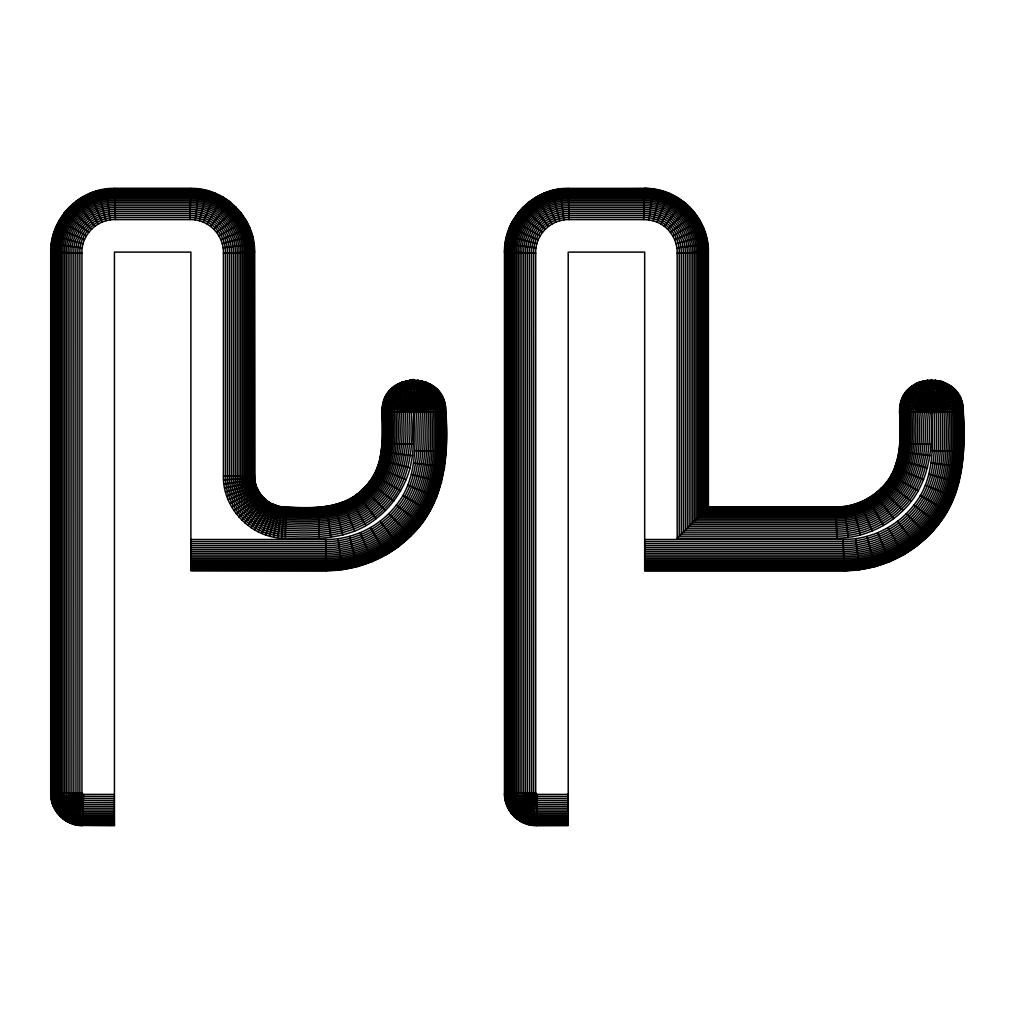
<?xml version="1.0" encoding="UTF-8"?>
<svg xmlns="http://www.w3.org/2000/svg" width="1014" height="1014" viewBox="0 0 1014 1014"><rect width="100%" height="100%" fill="white"/><g stroke="black" fill="none" stroke-linecap="round" stroke-linejoin="round"><path stroke-width="1.5" d="M114.43 794.393L83.579 794.393L82.159 794.165L81.931 792.745L81.931 253.12C81.107 235.007 97.331 218.783 115.444 219.607L189.872 219.607C207.984 218.783 224.208 235.007 223.397 253.12L223.397 476.288C222.839 509.294 252.334 538.776 285.34 538.231L285.847 507C269.154 507.456 253.855 492.589 254.349 475.769L254.349 252.106L252.194 235.679M83.579 794.393L82.565 825.624C65.53 825.979 50.345 810.794 50.7 793.759L50.7 252.106C49.978 218.035 80.359 187.653 114.43 188.376L190.898 188.376C224.956 187.653 255.338 218.035 254.615 252.106L254.882 479.85L223.917 483.932M189.872 219.607L190.898 188.376M644.676 539.499L843.141 539.499C870.405 539.651 897.251 526.735 913.855 505.061C935.073 479.102 932.867 443.802 932.069 412.432L931.435 410.847L930.801 412.432C933.641 446.895 929.546 485.376 903.043 510.46C885.577 527.749 861.469 538.003 836.867 538.231L677.175 538.231L708.406 507L708.406 252.106C709.116 218.035 678.734 187.653 644.676 188.376L568.208 188.376C534.15 187.653 503.768 218.035 504.478 252.106L504.478 793.759C504.123 810.794 519.307 825.979 536.343 825.624L537.369 794.393L568.208 794.393M537.369 794.393L535.937 794.165L535.709 792.745L535.709 253.12C534.898 235.007 551.109 218.783 569.234 219.607L643.649 219.607L644.676 188.376L652.991 188.984M281.765 538.104L283.806 506.937L281.765 506.734L277.697 537.712M283.793 507L285.847 507.063C312.363 508.306 343.619 509.611 363.456 488.38C384.534 468.722 383.355 437.744 382.075 411.418C381.302 369.92 446.566 369.92 445.792 411.418C449.202 455.058 444.588 503.996 410.898 535.836C388.717 557.852 357.929 570.603 326.66 570.73L190.898 570.73L190.898 252.106L114.43 252.106L114.43 825.624L78.408 825.282L82.489 794.33M190.898 539.499L325.633 539.499C352.897 539.651 379.743 526.735 396.347 505.061C417.565 479.102 415.36 443.802 414.574 412.432L413.649 410.923L413.294 444.297L412.546 455.679L410.125 467.872L379.895 459.773L382.139 443.283L382.139 411.418L383.216 403.179M504.554 252.106L505.099 243.791L536.051 247.872M536.343 825.624L568.208 825.561L568.208 252.106L644.676 252.106L644.676 570.73L844.168 570.73C880.684 570.705 916.441 553.074 938.685 524.111C964.339 492.525 965.252 450.064 963.3 411.418C964.061 369.92 898.81 369.92 899.57 411.418C900.85 437.744 902.042 468.722 880.963 488.38C869.074 500.181 852.597 507 835.853 507.063L708.33 507.063M899.836 411.418C899.076 370.262 963.807 370.262 963.034 411.418C966.431 454.994 961.855 503.857 928.216 535.646C906.072 557.624 875.361 570.337 844.155 570.464M195.132 219.949L199.213 188.921M418.085 379.819L414.004 410.847L413.927 379.553L409.783 379.895M532.185 825.345L536.267 794.33M643.649 219.607L648.909 219.949L652.991 188.921M935.592 379.819L931.511 410.847L931.435 379.553M273.653 537.04L279.75 506.404M199.289 220.773L207.388 190.543M74.314 824.534L82.413 794.317L70.372 823.203M269.673 536.114L277.76 505.935L272.031 503.781L258.215 531.805M422.179 380.63L414.08 410.86L426.121 381.974M677.175 538.231L677.175 253.12C677.631 238.48 667.326 224.398 653.067 220.773L661.166 190.543M528.091 824.534L536.191 794.317L524.149 823.203M939.686 380.63L931.587 410.86L943.628 381.974L939.661 380.706M265.769 534.923L275.808 505.34M285.34 538.231C316.444 539.816 350.73 539.372 376.181 518.661C392.583 505.897 404.611 487.886 410.125 467.872M203.307 222.142L215.285 193.23M261.942 533.491L273.894 504.617M657.085 222.142L669.063 193.23M386.397 395.511L384.56 399.25L413.408 411.19L386.334 395.485M207.11 224.018L222.763 196.919L229.646 201.596M66.632 821.353L82.273 794.254L63.16 819.046L70.397 823.14M254.615 529.878L270.231 502.817M414.219 410.923L429.86 383.824M660.887 224.018L676.541 196.919M953.971 388.882L931.841 411.012L947.368 383.824M251.142 527.711L268.495 501.74M210.633 226.376L229.684 201.545M247.822 525.328L266.834 500.548M439.214 392.012L414.384 411.063L433.333 386.131M664.424 226.376L683.474 201.545L689.685 207.084L667.605 229.164M931.79 410.962L950.84 386.131M63.92 213.346L69.408 207.084L91.488 229.164M244.653 522.742L265.262 499.256M517.698 213.346L523.199 207.084L545.279 229.164M410.708 535.646C444.347 503.857 448.923 454.994 445.526 411.418C446.299 370.262 381.568 370.262 382.341 411.418C383.647 437.807 384.674 468.823 363.595 488.52C343.721 509.788 312.413 508.521 285.834 507.266C270.434 507.659 256.593 495.022 254.818 479.863M213.827 229.164L235.958 207.046M241.674 519.941L263.767 497.849M414.333 411.012L436.464 388.882M60.029 816.295L82.159 794.165M535.937 794.165L513.819 816.295L516.988 818.982L536 794.216L520.41 821.353L524.175 823.14M238.873 516.963L262.373 496.366L261.067 494.781L236.287 513.806M216.628 232.358L241.446 213.308M670.406 232.358L695.236 213.308M57.278 813.152L82.109 794.114L54.971 809.692M931.891 411.063L956.722 392.012M511.069 813.152L535.886 794.114L508.749 809.692M75.67 201.596L82.59 196.97L98.206 224.018M233.904 510.486L259.876 493.121M399.022 545.9C378.298 561.579 352.631 570.286 326.647 570.464M874.981 566.598L889.734 561.591L903.702 554.709L916.656 546.052M218.986 235.882L246.085 220.241L252.385 235.628L254.552 252.106L223.397 253.12M672.764 235.882L699.863 220.241M231.75 507.013L258.798 491.384L256.998 487.721L228.137 499.674M441.521 395.485L414.422 411.126L443.372 399.224L445.45 407.26L414.498 411.342L444.702 403.166M959.029 395.485L931.929 411.126L960.879 399.224M90.145 193.471C66.873 202.927 50.789 226.997 50.966 252.106L50.966 793.747C50.611 810.642 65.682 825.713 82.565 825.358L114.43 825.358M229.823 503.4L257.835 489.585M915.541 383.875L919.267 382.037L931.22 410.885L927.278 379.819M220.862 239.684L249.774 227.719M674.64 239.684L703.551 227.719M53.121 805.953L82.033 793.975L51.79 802.011L53.184 805.927M506.911 805.953L535.823 793.975L505.568 802.011M551.781 190.809C524.669 197.755 504.44 224.119 504.744 252.106L504.744 793.747M226.692 495.859L256.276 485.807M222.218 243.702L252.448 235.603M676.008 243.702L706.226 235.603M225.501 491.942L255.68 483.855M962.21 403.166L931.993 411.266L963.021 407.248M98.003 190.809L114.43 188.642L190.886 188.642L207.312 190.809L222.624 197.147M559.893 188.984L551.73 190.607L559.817 220.773M224.576 487.962L255.224 481.865M223.055 247.872L254.07 243.778M676.832 247.872L707.861 243.778M50.979 797.917L81.995 793.835M535.772 793.835L504.757 797.917L504.554 793.759M559.918 189.187L644.663 188.642C658.542 188.731 672.244 193.382 683.309 201.761M223.511 479.863L254.691 477.822L254.02 475.769L254.02 252.118C254.742 218.365 224.626 188.262 190.873 188.972L114.443 188.972C80.689 188.262 50.586 218.365 51.296 252.118L51.296 793.747C50.941 810.465 65.859 825.383 82.578 825.028L114.43 825.028M644.676 570.654L844.168 570.654L859.707 569.64M677.175 253.12L708.406 252.106M414.574 412.432L445.792 411.418M932.069 412.432L963.3 411.418M50.7 793.759L81.931 792.745M504.478 793.759L535.709 792.745M223.397 476.288L254.615 475.769M254.02 475.769C253.601 492.779 268.837 508.014 285.834 507.596C312.489 508.876 343.898 510.093 363.823 488.761C384.965 469 384.002 437.909 382.671 411.431C381.898 370.693 445.97 370.693 445.197 411.431C448.581 454.918 444.056 503.679 410.48 535.405C388.387 557.332 357.752 570.007 326.647 570.122L190.898 570.122M190.898 541.539L325.709 541.539C353.569 541.679 380.998 528.459 397.97 506.316C419.479 479.977 417.489 444.208 416.615 412.368C417.641 407.831 410.214 407.831 411.253 412.368C414.016 446.299 410.239 484.286 384.078 509.015C358.842 535.785 319.892 538.903 285.365 536.178C253.424 536.723 224.893 508.191 225.438 476.25L225.438 253.056C226.249 233.904 209.099 216.755 189.935 217.554L115.381 217.554C96.229 216.755 79.079 233.904 79.878 253.056L79.878 792.809L80.296 795.065L82.223 796.358L114.43 796.446M644.676 541.539L843.217 541.539C871.077 541.679 898.505 528.459 915.477 506.316C936.987 479.977 934.997 444.208 934.122 412.368C935.149 407.831 927.721 407.831 928.761 412.368C931.524 446.299 927.747 484.286 901.585 509.015C884.5 525.936 860.886 535.975 836.804 536.178L679.215 536.178L679.215 253.056C680.026 233.904 662.877 216.755 643.725 217.554L569.158 217.554C550.006 216.755 532.857 233.904 533.668 253.056L533.668 792.809L534.074 795.065L536 796.358L568.208 796.446M190.898 543.58L325.773 543.58C354.241 543.707 382.253 530.17 399.592 507.558C421.393 480.851 419.606 444.626 418.643 412.305C419.771 405.22 408.084 405.22 409.212 412.305C411.899 445.704 408.439 483.196 382.646 507.57C357.777 533.96 319.372 536.786 285.403 534.15C254.527 534.682 226.933 507.089 227.466 476.225L227.466 252.993C228.277 232.789 210.202 214.727 190.011 215.526L115.317 215.526C95.113 214.727 77.051 232.789 77.85 252.993L77.951 794.368L79.269 797.055L81.957 798.373L114.43 798.474M644.676 543.58L843.28 543.58C871.748 543.707 899.76 530.17 917.1 507.558C938.901 480.851 937.113 444.626 936.15 412.305C937.278 405.22 925.592 405.22 926.72 412.305C929.407 445.704 925.947 483.196 900.153 507.57C883.422 524.137 860.303 533.947 836.74 534.15L681.256 534.15L681.256 252.993C682.054 232.789 663.98 214.727 643.789 215.526L569.095 215.526C548.904 214.727 530.829 232.789 531.628 252.993L531.729 794.368L533.047 797.055L535.734 798.373L568.208 798.474M190.898 545.595L325.836 545.595C354.9 545.709 383.482 531.868 401.189 508.787C423.282 481.726 421.697 445.032 420.658 412.242C421.862 402.621 405.993 402.621 407.197 412.242C409.808 445.108 406.665 482.132 381.213 506.151C356.725 532.147 318.852 534.682 285.428 532.135C255.617 532.654 228.961 506.011 229.481 476.187L229.481 252.93C230.279 231.699 211.292 212.712 190.074 213.51L115.254 213.51C94.023 212.712 75.036 231.699 75.835 252.93L75.949 794.634L77.837 798.487L81.69 800.376L114.43 800.49M644.676 545.595L843.344 545.595C872.408 545.709 900.99 531.868 918.697 508.787C940.789 481.726 939.205 445.032 938.165 412.242C939.37 402.621 923.501 402.621 924.705 412.242C927.316 445.108 924.172 482.132 898.721 506.151C882.357 522.349 859.733 531.944 836.677 532.135L683.271 532.135L683.271 252.93C684.07 231.699 665.083 212.712 643.852 213.51L569.031 213.51C547.801 212.712 528.814 231.699 529.612 252.93L529.726 794.634L531.628 798.487L535.468 800.376L568.208 800.49M190.898 547.585L325.9 547.585C355.559 547.687 384.712 533.554 402.773 509.991C425.158 482.575 423.776 445.425 422.648 412.166C423.915 400.074 403.94 400.074 405.207 412.166C407.729 444.538 404.903 481.067 379.806 504.731C355.686 530.36 318.333 532.604 285.466 530.145C256.681 530.664 230.964 504.934 231.471 476.149L231.471 252.854C232.269 230.622 212.382 210.735 190.138 211.52L115.178 211.52C92.946 210.735 73.059 230.622 73.845 252.854L73.845 792.999C73.426 798.221 78.103 802.898 83.325 802.48L114.43 802.48M644.676 547.585L843.407 547.585C873.067 547.687 902.219 533.554 920.281 509.991C942.652 482.575 941.284 445.425 940.155 412.166C941.423 400.074 921.447 400.074 922.715 412.166C925.237 444.538 922.41 481.067 897.314 504.731C881.293 520.588 859.162 529.967 836.613 530.145L685.261 530.145L685.261 252.854C686.047 230.622 666.16 210.735 643.915 211.52L568.968 211.52C546.723 210.735 526.836 230.622 527.622 252.854L527.622 792.999C527.204 798.221 531.894 802.898 537.103 802.48L568.208 802.48M190.898 549.537L325.963 549.537C356.206 549.626 385.916 535.202 404.333 511.195C426.983 483.425 425.804 445.818 424.6 412.102C425.931 397.564 401.937 397.564 403.255 412.102C405.689 443.955 403.179 480.015 378.425 503.35C354.672 528.611 317.838 530.563 285.492 528.193C257.733 528.7 232.928 503.882 233.435 476.124L233.435 252.79C234.221 229.557 213.434 208.783 190.201 209.568L115.114 209.568C91.881 208.783 71.107 229.557 71.893 252.79L71.893 793.062C71.474 799.273 77.051 804.85 83.262 804.432L114.43 804.432M644.676 549.537L843.471 549.537C873.713 549.626 903.423 535.202 921.84 511.195C944.49 483.425 943.312 445.818 942.107 412.102C943.438 397.564 919.445 397.564 920.763 412.102C923.196 443.955 920.687 480.015 895.92 503.35C880.266 518.864 858.605 528.015 836.55 528.193L687.213 528.193L687.213 252.79C687.999 229.557 667.225 208.783 643.979 209.568L568.905 209.568C545.659 208.783 524.884 229.557 525.67 252.79L525.67 793.062C525.252 799.273 530.829 804.85 537.04 804.432L568.208 804.432M190.898 551.451L326.026 551.451C356.839 551.54 387.082 536.812 405.853 512.362C428.783 484.236 427.794 446.198 426.514 412.039C427.895 395.105 399.972 395.105 401.341 412.039C403.686 443.397 401.493 479.001 377.069 501.993C353.671 526.887 317.344 528.56 285.53 526.279C258.773 526.773 234.842 502.855 235.349 476.086L235.349 252.727C236.123 228.518 214.474 206.869 190.264 207.655L115.051 207.655C90.842 206.869 69.193 228.518 69.979 252.727L69.979 793.125C69.56 800.312 76.012 806.764 83.199 806.345L114.43 806.345M644.676 551.451L843.534 551.451C874.334 551.54 904.589 536.812 923.361 512.362C946.29 484.236 945.302 446.198 944.021 412.039C945.403 395.105 917.467 395.105 918.849 412.039C921.194 443.397 919.001 479.001 894.576 501.993C879.252 517.165 858.059 526.114 836.487 526.279L689.127 526.279L689.127 252.727C689.9 228.518 668.264 206.869 644.042 207.655L568.841 207.655C544.619 206.869 522.983 228.518 523.756 252.727L523.756 793.125C523.338 800.312 529.79 806.764 536.976 806.345L568.208 806.345M190.898 553.314L326.09 553.314C357.448 553.391 388.235 538.383 407.324 513.49C430.519 485.047 429.721 446.578 428.377 411.988C429.809 392.71 398.058 392.71 399.478 411.988C401.747 442.852 399.846 478 375.75 500.675C352.695 525.214 316.862 526.608 285.555 524.415C259.774 524.91 236.718 501.841 237.2 476.06L237.2 252.676C237.973 227.504 215.488 205.018 190.328 205.791L115 205.791C89.828 205.018 67.342 227.504 68.115 252.676L68.115 793.189C67.697 801.326 74.998 808.627 83.135 808.209L114.43 808.209M644.676 553.314L843.597 553.314C874.955 553.391 905.73 538.383 924.831 513.49C948.027 485.047 947.228 446.578 945.885 411.988C947.317 392.71 915.566 392.71 916.986 411.988C919.254 442.852 917.353 478 893.245 500.675C878.263 515.53 857.54 524.263 836.423 524.415L690.99 524.415L690.99 252.676C691.763 227.504 669.278 205.018 644.105 205.791L568.778 205.791C543.605 205.018 521.12 227.504 521.893 252.676L521.893 793.189C521.488 801.326 528.776 808.627 536.913 808.209L568.208 808.209M190.898 555.114L326.153 555.114C358.043 555.178 389.338 539.904 408.769 514.592C432.218 485.82 431.596 446.933 430.177 411.925C431.66 390.403 396.208 390.403 397.678 411.925C399.858 442.319 398.261 477.049 374.47 499.395C351.757 523.604 316.393 524.72 285.593 522.616C260.737 523.097 238.518 500.878 239.012 476.035L239.012 252.613C239.773 226.528 216.464 203.218 190.379 203.991L114.937 203.991C88.852 203.218 65.542 226.528 66.316 252.613L66.316 793.252C65.91 802.302 74.022 810.414 83.072 810.009L114.43 810.009M644.676 555.114L843.661 555.114C875.551 555.178 906.846 539.904 926.264 514.592C949.725 485.82 949.104 446.933 947.684 411.925C949.167 390.403 913.715 390.403 915.186 411.925C917.366 442.319 915.769 477.049 891.978 499.395C877.313 513.933 857.02 522.476 836.36 522.616L692.79 522.616L692.79 252.613C693.551 226.528 670.254 203.218 644.169 203.991L568.715 203.991C542.629 203.218 519.333 226.528 520.093 252.613L520.093 793.252C519.688 802.302 527.8 810.414 536.85 810.009L568.208 810.009M190.898 556.851L326.204 556.851C358.614 556.901 390.403 541.362 410.138 515.644C433.84 486.568 433.396 447.288 431.913 411.861C433.434 388.172 394.421 388.172 395.942 411.861C398.033 441.812 396.728 476.111 373.241 498.166C350.857 522.045 315.937 522.894 285.618 520.879C261.675 521.348 240.267 499.94 240.736 475.997L240.736 252.549C241.509 225.577 217.414 201.494 190.442 202.255L114.874 202.255C87.901 201.494 63.819 225.577 64.579 252.549L64.579 793.303C64.174 803.253 73.071 812.151 83.021 811.745L114.43 811.745M644.676 556.851L843.711 556.851C876.121 556.901 907.91 541.362 927.645 515.644C951.347 486.568 950.891 447.288 949.421 411.861C950.942 388.172 911.928 388.172 913.449 411.861C915.541 441.812 914.235 476.111 890.748 498.166C876.388 512.4 856.526 520.74 836.309 520.879L694.527 520.879L694.527 252.549C695.287 225.577 671.192 201.494 644.22 202.255L568.664 202.255C541.691 201.494 517.596 225.577 518.357 252.549L518.357 793.303C517.951 803.253 526.862 812.151 536.799 811.745L568.208 811.745M190.898 558.511L326.267 558.511C359.159 558.549 391.429 542.769 411.469 516.658C435.399 487.278 435.107 447.618 433.574 411.811C435.145 386.042 392.722 386.042 394.281 411.811C396.284 441.331 395.257 475.224 372.062 496.987C349.982 520.55 315.506 521.158 285.644 519.219C262.575 519.688 241.94 499.04 242.397 475.972L242.397 252.499C243.157 224.677 218.314 199.834 190.493 200.595L114.823 200.595C87.001 199.834 62.158 224.677 62.919 252.499L62.919 793.366C62.513 804.153 72.171 813.798 82.958 813.405L114.43 813.405M644.676 558.511L843.762 558.511C876.666 558.549 908.924 542.769 928.963 516.658C952.907 487.278 952.615 447.618 951.081 411.811C952.64 386.042 910.23 386.042 911.789 411.811C913.791 441.331 912.765 475.224 889.57 496.987C875.513 510.929 856.057 519.092 836.246 519.219L696.187 519.219L696.187 252.499C696.935 224.677 672.092 199.834 644.27 200.595L568.601 200.595C540.779 199.834 515.936 224.677 516.696 252.499L516.696 793.366C516.303 804.153 525.949 813.798 536.748 813.405L568.208 813.405M190.898 560.083L326.318 560.083C359.678 560.121 392.393 544.1 412.723 517.622C436.882 487.949 436.742 447.935 435.158 411.76C436.755 384.014 391.1 384.014 392.71 411.76C394.623 440.862 393.863 474.387 370.947 495.871C349.158 519.13 315.101 519.485 285.669 517.634C263.425 518.091 243.525 498.191 243.981 475.946L243.981 252.448C244.729 223.815 219.176 198.262 190.543 199.01L114.772 199.01C86.139 198.262 60.587 223.815 61.334 252.448L61.334 793.417C60.941 805.015 71.31 815.383 82.907 814.99L114.43 814.99M644.676 560.083L843.825 560.083C877.186 560.121 909.9 544.1 930.231 517.622C954.377 487.949 954.25 447.935 952.666 411.76C954.263 384.014 908.607 384.014 910.217 411.76C912.131 440.862 911.371 474.387 888.454 495.871C874.676 509.522 855.601 517.52 836.195 517.634L697.759 517.634L697.759 252.448C698.519 223.815 672.954 198.262 644.334 199.01L568.55 199.01C539.93 198.262 514.364 223.815 515.125 252.448L515.125 793.417C514.732 805.015 525.1 815.383 536.698 814.99L568.208 814.99M190.898 561.579L326.369 561.579C360.16 561.604 393.305 545.355 413.902 518.534C438.276 488.596 438.289 448.226 436.654 411.709C437.478 381.771 390.377 381.771 391.214 411.709C393.052 440.418 392.545 473.589 369.882 494.819C348.372 517.786 314.72 517.913 285.695 516.151C264.223 516.595 245.02 497.392 245.477 475.921L245.477 252.397C246.225 223.017 219.987 196.779 190.594 197.527L114.721 197.527C85.341 196.779 59.104 223.017 59.851 252.397L59.851 793.468C59.458 805.826 70.498 816.866 82.856 816.473L114.43 816.473M644.676 561.579L843.863 561.579C877.668 561.604 910.813 545.355 931.41 518.534C955.784 488.596 955.796 448.226 954.149 411.709C954.985 381.771 907.885 381.771 908.721 411.709C910.559 440.418 910.052 473.589 887.389 494.819C873.891 508.204 855.182 516.037 836.144 516.151L699.254 516.151L699.254 252.397C700.002 223.017 673.765 196.779 644.372 197.527L568.512 197.527C539.118 196.779 512.881 223.017 513.629 252.397L513.629 793.468C513.236 805.826 524.289 816.866 536.647 816.473L568.208 816.473M190.898 562.973L326.407 562.973C360.629 562.998 394.167 546.533 415.018 519.383C439.582 489.192 439.734 448.518 438.048 411.671C438.872 379.958 388.996 379.958 389.82 411.671C391.581 440.013 391.303 472.841 368.893 493.831C347.65 516.532 314.353 516.443 285.72 514.744C264.984 515.201 246.427 496.632 246.871 475.896L246.871 252.359C247.619 222.256 220.748 195.385 190.645 196.12L114.683 196.12C84.58 195.385 57.709 222.256 58.444 252.359L58.444 793.506C58.064 806.586 69.738 818.26 82.818 817.88L114.43 817.88M644.676 562.973L843.914 562.973C878.137 562.998 911.675 546.533 932.525 519.383C957.089 489.192 957.241 448.518 955.556 411.671C956.379 379.958 906.503 379.958 907.327 411.671C909.089 440.013 908.81 472.841 886.401 493.831C873.143 506.975 854.777 514.643 836.106 514.744L700.649 514.744L700.649 252.359C701.396 222.256 674.525 195.385 644.422 196.12L568.461 196.12C538.358 195.385 511.487 222.256 512.235 252.359L512.235 793.506C511.842 806.586 523.528 818.26 536.596 817.88L568.208 817.88M190.898 564.278L326.445 564.278C361.047 564.291 394.966 547.623 416.044 520.182C440.798 489.749 441.077 448.771 439.341 411.621C440.152 378.285 387.703 378.285 388.527 411.621C390.213 439.632 390.162 472.144 367.981 492.905C346.965 515.366 314.01 515.074 285.745 513.452C265.681 513.895 247.72 495.935 248.164 475.883L248.164 252.309C248.899 221.546 221.445 194.092 190.683 194.827L114.633 194.827C83.87 194.092 56.416 221.546 57.152 252.309L57.152 793.556C56.771 807.283 69.041 819.553 82.768 819.173L114.43 819.173M644.676 564.278L843.952 564.278C878.555 564.291 912.473 547.623 933.552 520.182C958.306 489.749 958.585 448.771 956.848 411.621C957.66 378.285 905.21 378.285 906.022 411.621C907.72 439.632 907.669 472.144 885.488 492.905C872.458 505.821 854.409 513.363 836.056 513.452L701.954 513.452L701.954 252.309C702.689 221.546 675.235 194.092 644.46 194.827L568.423 194.827C537.648 194.092 510.194 221.546 510.929 252.309L510.929 793.556C510.549 807.283 522.818 819.553 536.558 819.173L568.208 819.173M190.898 565.457L326.495 565.457C361.44 565.47 395.701 548.637 416.995 520.904C441.914 490.269 442.307 449.012 440.532 411.583C441.331 376.739 386.524 376.739 387.335 411.583C388.945 439.277 389.11 471.497 367.131 492.069C346.344 514.288 313.706 513.819 285.758 512.26C266.327 512.704 248.924 495.301 249.355 475.858L249.355 252.271C250.09 220.9 222.091 192.901 190.721 193.636L114.595 193.636C83.224 192.901 55.225 220.9 55.96 252.271L55.96 793.594C55.593 807.93 68.394 820.732 82.73 820.364L114.43 820.364M644.676 565.457L843.99 565.457C878.948 565.47 913.208 548.637 934.502 520.904C959.409 490.269 959.814 449.012 958.04 411.583C958.838 376.739 904.032 376.739 904.843 411.583C906.453 439.277 906.605 471.497 884.639 492.069C871.825 504.769 854.08 512.171 836.018 512.26L703.133 512.26L703.133 252.271C703.868 220.9 675.882 192.901 644.498 193.636L568.372 193.636C537.002 192.901 509.015 220.9 509.738 252.271L509.738 793.594C509.37 807.93 522.172 820.732 536.52 820.364L568.208 820.364M190.898 566.547L326.521 566.547C361.795 566.547 396.36 549.537 417.844 521.564C442.915 490.725 443.422 449.227 441.61 411.545C442.408 375.332 385.459 375.332 386.258 411.545C387.804 438.961 388.147 470.927 366.371 491.296C345.774 513.325 313.427 512.678 285.771 511.183C266.897 511.614 250.002 494.718 250.433 475.845L250.433 252.233C251.168 220.317 222.687 191.823 190.759 192.559L114.557 192.559C82.641 191.823 54.148 220.317 54.883 252.233L54.883 793.62C54.515 808.513 67.811 821.809 82.704 821.441L114.43 821.441M644.676 566.547L844.028 566.547C879.303 566.547 913.868 549.537 935.352 521.564C960.423 490.725 960.93 449.227 959.117 411.545C959.916 375.332 902.967 375.332 903.753 411.545C905.312 438.961 905.654 470.927 883.878 491.296C871.254 503.819 853.763 511.094 835.992 511.183L704.223 511.183L704.223 252.233C704.945 220.317 676.465 191.823 644.536 192.559L568.347 192.559C536.419 191.823 507.938 220.317 508.66 252.233L508.66 793.62C508.293 808.513 521.589 821.809 536.482 821.441L568.208 821.441M190.898 567.51L326.559 567.51C362.112 567.498 396.956 550.349 418.617 522.147C443.815 491.144 444.424 449.417 442.573 411.519C443.359 374.09 384.496 374.09 385.295 411.519C386.778 438.682 387.297 470.407 365.686 490.611C345.267 512.45 313.174 511.652 285.796 510.219C267.417 510.65 250.978 494.198 251.396 475.832L251.396 252.207C252.131 219.785 223.207 190.873 190.784 191.595L114.531 191.595C82.109 190.873 53.197 219.785 53.919 252.207L53.919 793.658C53.552 809.045 67.279 822.772 82.666 822.405L114.43 822.405M644.676 567.51L844.066 567.51C879.62 567.498 914.463 550.349 936.125 522.147C961.323 491.144 961.918 449.417 960.081 411.519C960.866 374.09 902.004 374.09 902.79 411.519C904.285 438.682 904.805 470.407 883.194 490.611C870.747 502.969 853.496 510.143 835.954 510.219L705.186 510.219L705.186 252.207C705.909 219.785 676.984 190.873 644.574 191.595L568.309 191.595C535.899 190.873 506.975 219.785 507.697 252.207L507.697 793.658C507.33 809.045 521.069 822.772 536.444 822.405L568.208 822.405M190.898 568.347L326.584 568.347C362.391 568.334 397.475 551.071 419.289 522.666C444.614 491.498 445.285 449.582 443.422 411.494C444.195 373 383.66 373 384.445 411.494C385.89 438.428 386.549 469.951 365.091 490.016C344.836 511.69 312.958 510.764 285.809 509.383C267.873 509.801 251.827 493.742 252.245 475.82L252.245 252.182C252.968 219.328 223.663 190.024 190.822 190.759L114.506 190.759C81.652 190.024 52.348 219.328 53.083 252.182L53.083 793.683C52.715 809.502 66.823 823.609 82.641 823.241L114.43 823.241M644.676 568.347L844.092 568.347C879.899 568.334 914.97 551.071 936.797 522.666C962.121 491.498 962.793 449.582 960.917 411.494C961.703 373 901.167 373 901.953 411.494C903.398 438.428 904.057 469.951 882.598 490.016C870.304 502.222 853.256 509.307 835.929 509.383L706.023 509.383L706.023 252.182C706.745 219.328 677.441 190.024 644.6 190.759L568.284 190.759C535.443 190.024 506.138 219.328 506.861 252.182L506.861 793.683C506.493 809.502 520.6 823.609 536.419 823.241L568.208 823.241M190.898 569.069L326.609 569.069C362.632 569.057 397.906 551.667 419.859 523.11C445.285 491.815 446.033 449.734 444.132 411.469C444.918 372.062 382.95 372.062 383.723 411.469C385.117 438.213 385.903 469.571 364.584 489.509C344.456 511.043 312.768 509.991 285.821 508.66C268.266 509.079 252.549 493.349 252.968 475.807L252.968 252.156C253.69 218.935 224.056 189.314 190.835 190.036L114.481 190.036C81.259 189.314 51.638 218.935 52.36 252.156L52.36 793.709C51.993 809.894 66.43 824.331 82.616 823.964L114.43 823.964M644.676 569.069L844.117 569.069C880.139 569.057 915.414 551.667 937.367 523.11C962.793 491.815 963.541 449.734 961.64 411.469C962.425 372.062 900.457 372.062 901.231 411.469C902.625 438.213 903.411 469.571 882.079 489.509C869.923 501.588 853.04 508.584 835.904 508.66L706.745 508.66L706.745 252.156C707.468 218.935 677.834 189.314 644.625 190.036L568.258 190.036C535.05 189.314 505.416 218.935 506.138 252.156L506.138 793.709C505.771 809.894 520.22 824.331 536.393 823.964L568.208 823.964M190.898 569.665L326.622 569.665C362.822 569.64 398.274 552.174 420.328 523.465C445.843 492.069 446.642 449.848 444.728 411.443C445.501 371.289 382.354 371.289 383.127 411.443C384.496 438.035 385.383 469.254 364.153 489.09C344.139 510.511 312.616 509.37 285.821 508.065C268.583 508.483 253.145 493.032 253.551 475.794L253.551 252.131C254.273 218.618 224.373 188.718 190.86 189.441L114.455 189.441C80.943 188.718 51.042 218.618 51.765 252.131L51.765 793.721C51.397 810.211 66.113 824.927 82.603 824.559L114.43 824.559M644.676 569.665L844.13 569.665C880.329 569.64 915.781 552.174 937.836 523.465C963.338 492.069 964.149 449.848 962.235 411.443C963.008 371.289 899.862 371.289 900.635 411.443C901.991 438.035 902.891 469.254 881.66 489.09C869.606 501.055 852.875 508.001 835.891 508.065L707.341 508.065L707.341 252.131C708.051 218.618 678.163 188.718 644.638 189.441L568.246 189.441C534.72 188.718 504.82 218.618 505.542 252.131L505.542 793.721C505.187 810.211 519.89 824.927 536.381 824.559L568.208 824.559M644.676 570.122L844.142 570.122C880.482 570.109 916.073 552.567 938.204 523.744C963.782 492.259 964.631 449.937 962.704 411.431C963.465 370.693 899.405 370.693 900.179 411.431C901.497 437.909 902.473 469 881.331 488.761C869.353 500.65 852.749 507.532 835.866 507.596L707.797 507.596L707.797 252.118C708.52 218.365 678.417 188.262 644.651 188.972L568.22 188.972C534.467 188.262 504.364 218.365 505.086 252.118L505.086 793.747C504.719 810.465 519.637 825.383 536.368 825.028L568.208 825.028M190.898 570.464L326.66 570.654L325.633 539.499M568.208 825.358L536.355 825.358C520.955 825.599 506.785 813.19 505.023 797.891M504.478 252.106L535.709 253.12M50.7 252.106L81.931 253.12M930.801 412.432L899.57 411.418C901.243 437.794 902.168 468.823 881.103 488.52C869.188 500.358 852.647 507.203 835.853 507.266L708.14 507.266L708.14 252.106C708.076 235.451 701.282 219.049 689.545 207.236M382.075 411.418L413.294 412.432M899.57 443.27L930.801 444.297M932.069 450.571L963.3 451.598M382.075 443.27L413.294 444.297M414.574 450.571L445.792 451.598M51.245 243.778L82.273 247.872M899.849 407.248L930.877 411.342L900.66 403.166M899.025 451.598L930.053 455.679M931.258 463.056L962.286 467.137M382.341 407.248L413.37 411.342L383.153 403.166M381.518 451.598L412.546 455.679M413.75 463.056L444.778 467.137M648.909 219.949L653.067 220.773M506.658 235.603L536.875 243.702M927.633 467.872L897.403 459.773L894.728 467.657L923.64 479.635M52.867 235.603L83.097 243.702M929.014 474.324L959.244 482.423M411.507 474.324L441.736 482.423M538.244 239.684L509.332 227.719L513.071 220.266L540.12 235.882M925.326 485.212L954.237 497.177M55.555 227.719L84.466 239.684M377.221 467.657L406.132 479.635M407.818 485.212L436.73 497.177M891.04 475.135L918.139 490.789M920.243 495.516L947.342 511.157M59.243 220.241L86.342 235.882M373.532 475.135L400.631 490.789M402.735 495.516L429.835 511.157M906.161 392.012L930.991 411.063L908.912 388.882M886.401 482.068L911.231 501.119M913.855 505.061L938.685 524.111M517.647 213.308L542.477 232.358M388.654 392.012L413.484 411.063L394.535 386.131M63.869 213.308L88.7 232.358M368.906 482.068L393.724 501.119M396.347 505.061L421.178 524.111M229.519 201.761L241.243 213.472L249.52 227.82M880.913 488.33L903.043 510.46M906.275 513.705L928.406 535.836M391.404 388.882L413.522 411.012M363.405 488.33L385.535 510.46M388.768 513.705L410.898 535.836L399.148 546.052L386.195 554.709L370.579 527.66M912.042 386.131L931.093 410.962L915.503 383.824M897.644 521.285L916.694 546.102M874.638 493.831L893.689 518.661M529.409 201.545L548.46 226.376M380.136 521.285L399.186 546.102M357.143 493.831L376.181 518.661M75.632 201.545L94.682 226.376M888.087 527.66L903.74 554.759M867.718 498.457L883.359 525.556M536.343 196.919L551.996 224.018M397.995 383.824L413.649 410.923M350.21 498.457L365.851 525.556M877.782 532.743L889.76 561.655M860.24 502.145L872.217 531.057M543.821 193.23L555.799 222.142M401.734 381.974L413.712 410.885M360.274 532.743L372.252 561.655M354.71 531.057L342.732 502.145L334.835 504.833L342.935 535.05M102.008 222.142L90.043 193.23L97.952 190.607L106.026 220.773M923.196 380.63L931.296 410.86M866.907 536.444L875.006 566.661M852.343 504.833L860.442 535.05M405.689 380.63L413.788 410.86L409.77 379.819M349.399 536.444L357.498 566.661M855.639 538.675L859.72 569.703M844.168 506.455L848.249 537.483M559.893 188.921L563.974 219.949M338.131 538.675L342.212 569.703M326.66 506.455L330.741 537.483M106.102 188.921L110.196 219.949M843.141 539.499L844.168 570.73M835.853 507L836.867 538.231M568.208 188.376L569.234 219.607M318.345 507L319.372 538.231M114.43 188.376L115.444 219.607M903.905 395.511L902.067 399.25L930.915 411.19L903.842 395.485"/></g></svg>
